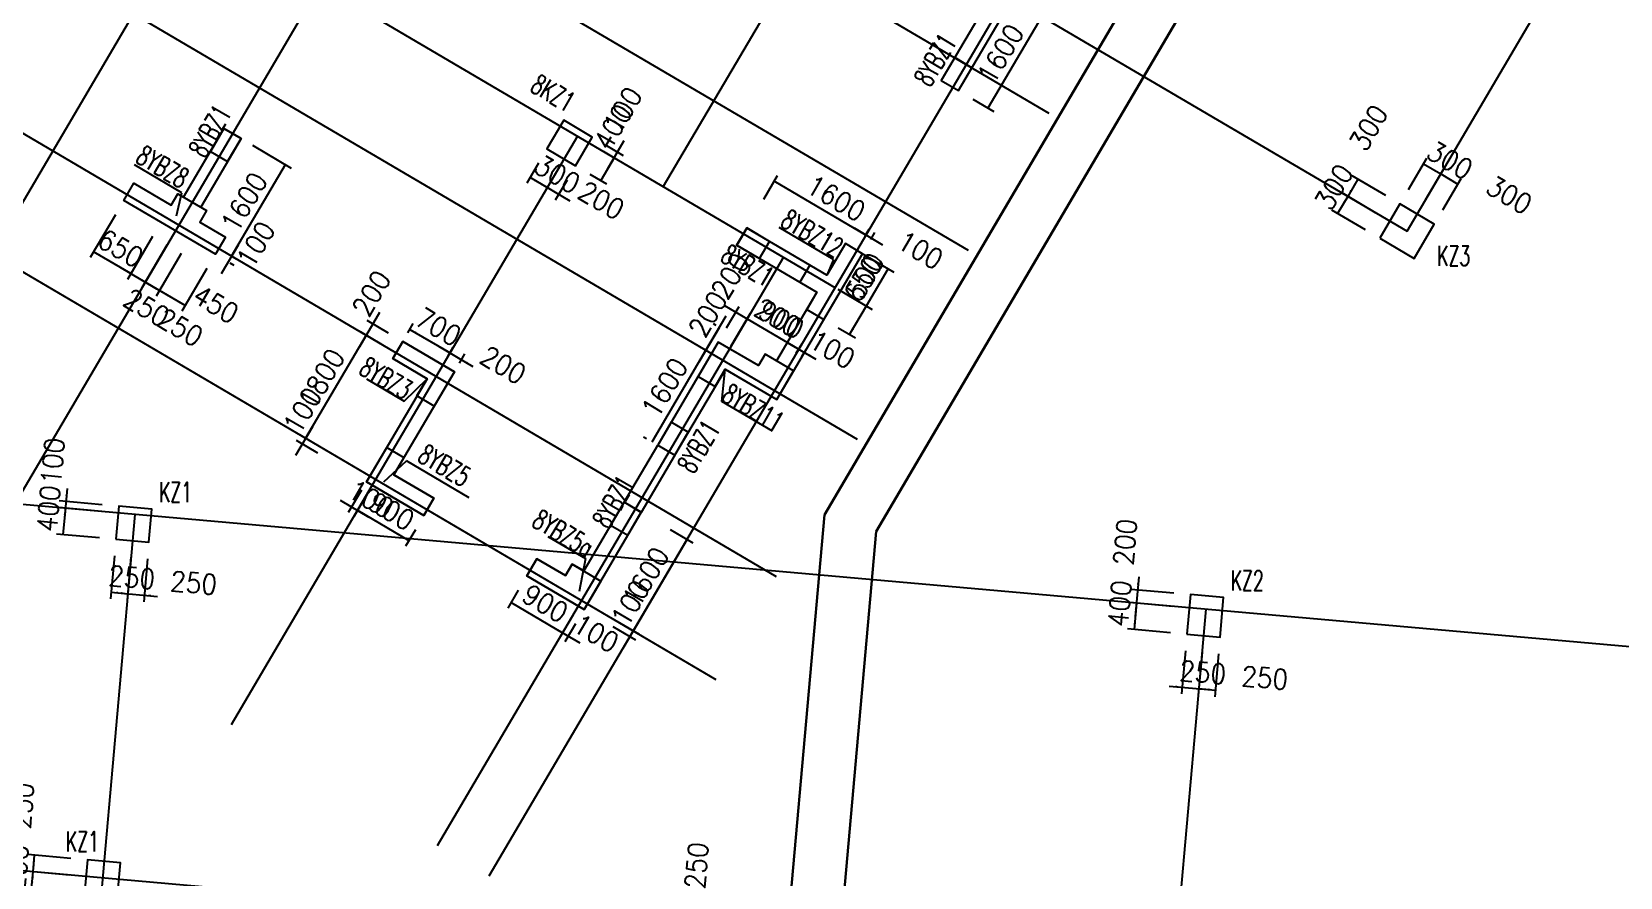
# Model space of a CAD drawing. Extents: x 387171 to 699106, y 11966 to 245688.
# Drawn here: x 619086 to 643018, y 98863 to 111603 of the extents above; entities that cross this region are included whole.
import ezdxf

# ---------------------------------------------------------------- set-up
doc = ezdxf.new("R2010")
doc.units = 0
doc.header["$LTSCALE"] = 100
doc.header["$MEASUREMENT"] = 0
for name, color, linetype in [('b边缘构件', 235, 'Continuous'), ('COLU', 7, 'Continuous'), ('colu-主楼', 7, 'Continuous'), ('DIM', 3, 'Continuous'), ('DOTE', 253, 'Continuous'), ('NUM', 7, 'Continuous'), ('wall-主楼', 2, 'Continuous'), ('wall-开洞', 5, 'Continuous'), ('Y阴影', 254, 'Continuous'), ('小尺寸', 4, 'Continuous'), ('边缘构件标注', 1, 'Continuous')]:
    doc.layers.add(name, color=color, linetype=linetype)
doc.styles.get("Standard").update_dxf_attribs({"font": 'standard'})
doc.dimstyles.get("Standard").update_dxf_attribs({"dimtxt": 300, "dimasz": 100, "dimexe": 100, "dimexo": 250, "dimgap": 100, "dimtad": 0, "dimtoh": 1, "dimdec": 0, "dimdsep": 46, "dimcen": 0.09, "dimclrt": 7, "dimadec": 0, "dimazin": 0, "dimtfac": 1, "dimtdec": 4, "dimtofl": 0, "dimtmove": 0, "dimatfit": 3, "dimfxl": 1, "dimtolj": 1, "dimtzin": 0, "dimarcsym": 0})

# ---------------------------------------------------------------- blocks, each defined once
blk = doc.blocks.new('*D2154')
at = {"layer": '小尺寸', "color": 0, "linetype": 'ByBlock', "lineweight": -2}
for p, q in [((621945, 107963), (622198, 108394)), ((622118, 108209), (622183, 108171)), ((622068, 108123), (622132, 108085))]:
    blk.add_line(p, q, dxfattribs=at)
for points in [[(622097, 108222), (622133, 108317), (622162, 108300)], [(622046, 108136), (622010, 108041), (621981, 108058)]]:
    blk.add_solid(points, dxfattribs=at)
at = {"layer": '小尺寸', "color": 7, "linetype": 'Continuous', "lineweight": -2, "insert": (622462, 108400), "char_height": 300, "width": 476.67, "attachment_point": 5, "rotation": 59.5454}
blk.add_mtext('100', dxfattribs=at)
blk = doc.blocks.new('*D1745')
at = {"layer": '小尺寸', "color": 0, "linetype": 'ByBlock', "lineweight": -2}
for p, q in [((622412, 109893), (622994, 109550)), ((622097, 108222), (622908, 109601)), ((622118, 108209), (622183, 108171))]:
    blk.add_line(p, q, dxfattribs=at)
for points in [[(622908, 109601), (622872, 109507), (622843, 109523)], [(622097, 108222), (622133, 108317), (622162, 108300)]]:
    blk.add_solid(points, dxfattribs=at)
at = {"layer": '小尺寸', "color": 7, "linetype": 'Continuous', "lineweight": -2, "insert": (622287, 109038), "char_height": 300, "width": 685, "attachment_point": 5, "rotation": 59.5454}
blk.add_mtext('1600', dxfattribs=at)
blk = doc.blocks.new('*D2090')
at = {"layer": '小尺寸', "color": 0, "linetype": 'ByBlock', "lineweight": -2}
for p, q in [((627746, 109889), (627997, 109741)), ((627759, 109533), (628012, 109964)), ((627695, 109802), (627946, 109655))]:
    blk.add_line(p, q, dxfattribs=at)
for points in [[(627911, 109792), (627947, 109886), (627976, 109869)], [(627860, 109705), (627824, 109611), (627795, 109628)]]:
    blk.add_solid(points, dxfattribs=at)
at = {"layer": '小尺寸', "color": 7, "linetype": 'Continuous', "lineweight": -2, "insert": (627994, 110427), "char_height": 300, "width": 476.67, "attachment_point": 5, "rotation": 59.5454}
blk.add_mtext('100', dxfattribs=at)
blk = doc.blocks.new('*D1819')
at = {"layer": '小尺寸', "color": 0, "linetype": 'ByBlock', "lineweight": -2}
for p, q in [((627860, 109705), (627657, 109361)), ((627695, 109802), (627946, 109655)), ((627492, 109458), (627744, 109310))]:
    blk.add_line(p, q, dxfattribs=at)
for points in [[(627860, 109705), (627824, 109611), (627795, 109628)], [(627657, 109361), (627694, 109455), (627722, 109438)]]:
    blk.add_solid(points, dxfattribs=at)
at = {"layer": '小尺寸', "color": 7, "linetype": 'Continuous', "lineweight": -2, "insert": (627841, 110167), "char_height": 300, "width": 576.67, "attachment_point": 5, "rotation": 59.5454}
blk.add_mtext('400', dxfattribs=at)
blk = doc.blocks.new('*D2020')
at = {"layer": '小尺寸', "color": 0, "linetype": 'ByBlock', "lineweight": -2}
for p, q in [((626978, 109470), (626800, 109168)), ((627150, 109369), (626973, 109067)), ((627196, 109052), (626679, 109356))]:
    blk.add_line(p, q, dxfattribs=at)
for points in [[(626851, 109255), (626756, 109291), (626773, 109320)], [(627024, 109153), (627118, 109117), (627101, 109088)]]:
    blk.add_solid(points, dxfattribs=at)
at = {"layer": '小尺寸', "color": 7, "linetype": 'Continuous', "lineweight": -2, "insert": (627669, 109064), "char_height": 300, "width": 566.67, "attachment_point": 5, "rotation": 329.5454}
blk.add_mtext('200', dxfattribs=at)
blk = doc.blocks.new('*D2935')
at = {"layer": '小尺寸', "color": 0, "linetype": 'ByBlock', "lineweight": -2}
for p, q in [((626719, 109622), (626542, 109321)), ((626851, 109255), (626593, 109407)), ((626978, 109470), (626800, 109168))]:
    blk.add_line(p, q, dxfattribs=at)
for points in [[(626593, 109407), (626687, 109370), (626670, 109342)], [(626851, 109255), (626756, 109291), (626773, 109320)]]:
    blk.add_solid(points, dxfattribs=at)
at = {"layer": '小尺寸', "color": 7, "linetype": 'Continuous', "lineweight": -2, "insert": (627005, 109454), "char_height": 300, "width": 566.67, "attachment_point": 5, "rotation": 329.5454}
blk.add_mtext('300', dxfattribs=at)
blk = doc.blocks.new('*D2329')
at = {"layer": '小尺寸', "color": 0, "linetype": 'ByBlock', "lineweight": -2}
for p, q in [((633987, 112019), (634389, 111783)), ((634303, 111834), (633492, 110454)), ((633262, 110589), (633578, 110404))]:
    blk.add_line(p, q, dxfattribs=at)
for points in [[(634303, 111834), (634266, 111739), (634237, 111756)], [(633492, 110454), (633528, 110549), (633557, 110532)]]:
    blk.add_solid(points, dxfattribs=at)
at = {"layer": '小尺寸', "color": 7, "linetype": 'Continuous', "lineweight": -2, "insert": (633682, 111271), "char_height": 300, "width": 685, "attachment_point": 5, "rotation": 59.5454}
blk.add_mtext('1600', dxfattribs=at)
blk = doc.blocks.new('*D1929')
at = {"layer": '小尺寸', "color": 0, "linetype": 'ByBlock', "lineweight": -2}
for p, q in [((626416, 103188), (626256, 102916)), ((626307, 103002), (627083, 102546)), ((627243, 102818), (627032, 102460))]:
    blk.add_line(p, q, dxfattribs=at)
for points in [[(626307, 103002), (626402, 102966), (626385, 102937)], [(627083, 102546), (626988, 102582), (627005, 102611)]]:
    blk.add_solid(points, dxfattribs=at)
at = {"layer": '小尺寸', "color": 7, "linetype": 'Continuous', "lineweight": -2, "insert": (626822, 102990), "char_height": 300, "width": 556.67, "attachment_point": 5, "rotation": 329.5454}
blk.add_mtext('900', dxfattribs=at)
blk = doc.blocks.new('*D2861')
at = {"layer": '小尺寸', "color": 0, "linetype": 'ByBlock', "lineweight": -2}
for p, q in [((627243, 102818), (627032, 102460)), ((627278, 102681), (627118, 102409)), ((626910, 102647), (627341, 102394))]:
    blk.add_line(p, q, dxfattribs=at)
for points in [[(627083, 102546), (626988, 102582), (627005, 102611)], [(627169, 102495), (627264, 102459), (627247, 102430)]]:
    blk.add_solid(points, dxfattribs=at)
at = {"layer": '小尺寸', "color": 7, "linetype": 'Continuous', "lineweight": -2, "insert": (627587, 102539), "char_height": 300, "width": 476.67, "attachment_point": 5, "rotation": 329.5454}
blk.add_mtext('100', dxfattribs=at)
blk = doc.blocks.new('*D2455')
at = {"layer": '小尺寸', "color": 0, "linetype": 'ByBlock', "lineweight": -2}
for p, q in [((627806, 102777), (628235, 102525)), ((627997, 102317), (628250, 102748)), ((627842, 102640), (628184, 102439))]:
    blk.add_line(p, q, dxfattribs=at)
for points in [[(628149, 102575), (628185, 102670), (628214, 102653)], [(628098, 102489), (628062, 102395), (628033, 102411)]]:
    blk.add_solid(points, dxfattribs=at)
at = {"layer": '小尺寸', "color": 7, "linetype": 'Continuous', "lineweight": -2, "insert": (628105, 102994), "char_height": 300, "width": 476.67, "attachment_point": 5, "rotation": 59.5454}
blk.add_mtext('100', dxfattribs=at)
blk = doc.blocks.new('*D3366')
at = {"layer": '小尺寸', "color": 0, "linetype": 'ByBlock', "lineweight": -2}
for p, q in [((628703, 104105), (629046, 103904)), ((628149, 102575), (628960, 103955)), ((627806, 102777), (628235, 102525))]:
    blk.add_line(p, q, dxfattribs=at)
for points in [[(628960, 103955), (628923, 103860), (628895, 103877)], [(628149, 102575), (628185, 102670), (628214, 102653)]]:
    blk.add_solid(points, dxfattribs=at)
at = {"layer": '小尺寸', "color": 7, "linetype": 'Continuous', "lineweight": -2, "insert": (628339, 103392), "char_height": 300, "width": 685, "attachment_point": 5, "rotation": 59.5454}
blk.add_mtext('1600', dxfattribs=at)
blk = doc.blocks.new('*D2968')
at = {"layer": '小尺寸', "color": 0, "linetype": 'ByBlock', "lineweight": -2}
for p, q in [((628432, 105425), (629243, 106804)), ((629112, 106881), (629156, 106855)), ((628301, 105502), (628345, 105476))]:
    blk.add_line(p, q, dxfattribs=at)
for points in [[(629243, 106804), (629206, 106710), (629178, 106727)], [(628432, 105425), (628468, 105520), (628497, 105503)]]:
    blk.add_solid(points, dxfattribs=at)
at = {"layer": '小尺寸', "color": 7, "linetype": 'Continuous', "lineweight": -2, "insert": (628622, 106242), "char_height": 300, "width": 685, "attachment_point": 5, "rotation": 59.5454}
blk.add_mtext('1600', dxfattribs=at)
blk = doc.blocks.new('*D3877')
at = {"layer": '小尺寸', "color": 0, "linetype": 'ByBlock', "lineweight": -2}
for p, q in [((629141, 106632), (629445, 107149)), ((629213, 107054), (629258, 107028)), ((629112, 106881), (629156, 106855))]:
    blk.add_line(p, q, dxfattribs=at)
for points in [[(629344, 106977), (629380, 107072), (629409, 107055)], [(629243, 106804), (629206, 106710), (629178, 106727)]]:
    blk.add_solid(points, dxfattribs=at)
at = {"layer": '小尺寸', "color": 7, "linetype": 'Continuous', "lineweight": -2, "insert": (629272, 107348), "char_height": 300, "width": 566.67, "attachment_point": 5, "rotation": 59.5454}
blk.add_mtext('200', dxfattribs=at)
blk = doc.blocks.new('*D4068')
at = {"layer": '小尺寸', "color": 0, "linetype": 'ByBlock', "lineweight": -2}
for p, q in [((629243, 106804), (629547, 107322)), ((629213, 107054), (629258, 107028)), ((629399, 107176), (629359, 107200))]:
    blk.add_line(p, q, dxfattribs=at)
for points in [[(629445, 107149), (629482, 107244), (629510, 107227)], [(629344, 106977), (629308, 106882), (629279, 106899)]]:
    blk.add_solid(points, dxfattribs=at)
at = {"layer": '小尺寸', "color": 7, "linetype": 'Continuous', "lineweight": -2, "insert": (629611, 107924), "char_height": 300, "width": 566.67, "attachment_point": 5, "rotation": 59.5454}
blk.add_mtext('200', dxfattribs=at)
blk = doc.blocks.new('*D3790')
at = {"layer": '小尺寸', "color": 0, "linetype": 'ByBlock', "lineweight": -2}
for p, q in [((629520, 107480), (630037, 107176)), ((629554, 107143), (629743, 107465)), ((629625, 106870), (629916, 107364))]:
    blk.add_line(p, q, dxfattribs=at)
for points in [[(629692, 107379), (629598, 107415), (629615, 107444)], [(629865, 107278), (629960, 107241), (629943, 107213)]]:
    blk.add_solid(points, dxfattribs=at)
at = {"layer": '小尺寸', "color": 7, "linetype": 'Continuous', "lineweight": -2, "insert": (630322, 107299), "char_height": 300, "width": 566.67, "attachment_point": 5, "rotation": 329.5454}
blk.add_mtext('200', dxfattribs=at)
blk = doc.blocks.new('*D4540')
at = {"layer": '小尺寸', "color": 0, "linetype": 'ByBlock', "lineweight": -2}
for p, q in [((629625, 106870), (629916, 107364)), ((629865, 107278), (630641, 106822)), ((630604, 106758), (630691, 106908))]:
    blk.add_line(p, q, dxfattribs=at)
for points in [[(629865, 107278), (629960, 107241), (629943, 107213)], [(630641, 106822), (630546, 106858), (630563, 106887)]]:
    blk.add_solid(points, dxfattribs=at)
at = {"layer": '小尺寸', "color": 7, "linetype": 'Continuous', "lineweight": -2, "insert": (630380, 107265), "char_height": 300, "width": 556.67, "attachment_point": 5, "rotation": 329.5454}
blk.add_mtext('900', dxfattribs=at)
blk = doc.blocks.new('*D4289')
at = {"layer": '小尺寸', "color": 0, "linetype": 'ByBlock', "lineweight": -2}
for p, q in [((630468, 106923), (630899, 106669)), ((630604, 106758), (630691, 106908)), ((630690, 106708), (630778, 106857))]:
    blk.add_line(p, q, dxfattribs=at)
for points in [[(630641, 106822), (630546, 106858), (630563, 106887)], [(630727, 106771), (630822, 106735), (630805, 106706)]]:
    blk.add_solid(points, dxfattribs=at)
at = {"layer": '小尺寸', "color": 7, "linetype": 'Continuous', "lineweight": -2, "insert": (631145, 106815), "char_height": 300, "width": 476.67, "attachment_point": 5, "rotation": 329.5454}
blk.add_mtext('100', dxfattribs=at)
blk = doc.blocks.new('*D422')
at = {"layer": '小尺寸', "color": 0, "linetype": 'ByBlock', "lineweight": -2}
for p, q in [((631402, 107623), (631747, 107420)), ((631407, 107040), (631661, 107471)), ((631235, 107141), (631494, 106989))]:
    blk.add_line(p, q, dxfattribs=at)
for points in [[(631661, 107471), (631624, 107376), (631596, 107393)], [(631407, 107040), (631444, 107134), (631472, 107118)]]:
    blk.add_solid(points, dxfattribs=at)
at = {"layer": '小尺寸', "color": 7, "linetype": 'Continuous', "lineweight": -2, "insert": (631640, 107928), "char_height": 300, "width": 566.67, "attachment_point": 5, "rotation": 59.5454}
blk.add_mtext('500', dxfattribs=at)
blk = doc.blocks.new('*D173')
at = {"layer": '小尺寸', "color": 0, "linetype": 'ByBlock', "lineweight": -2}
for p, q in [((631561, 108284), (632076, 107980)), ((631661, 107471), (631990, 108031)), ((631231, 107723), (631747, 107420))]:
    blk.add_line(p, q, dxfattribs=at)
for points in [[(631990, 108031), (631954, 107936), (631925, 107953)], [(631661, 107471), (631697, 107565), (631726, 107549)]]:
    blk.add_solid(points, dxfattribs=at)
at = {"layer": '小尺寸', "color": 7, "linetype": 'Continuous', "lineweight": -2, "insert": (631610, 107878), "char_height": 300, "width": 556.67, "attachment_point": 5, "rotation": 59.5454}
blk.add_mtext('650', dxfattribs=at)
blk = doc.blocks.new('*D925')
at = {"layer": '小尺寸', "color": 0, "linetype": 'ByBlock', "lineweight": -2}
for p, q in [((631910, 108388), (631479, 108642)), ((631643, 108526), (631702, 108627)), ((631729, 108475), (631788, 108576))]:
    blk.add_line(p, q, dxfattribs=at)
for points in [[(631651, 108540), (631557, 108577), (631574, 108606)], [(631738, 108490), (631832, 108453), (631815, 108425)]]:
    blk.add_solid(points, dxfattribs=at)
at = {"layer": '小尺寸', "color": 7, "linetype": 'Continuous', "lineweight": -2, "insert": (632472, 108313), "char_height": 300, "width": 476.67, "attachment_point": 5, "rotation": 329.5454}
blk.add_mtext('100', dxfattribs=at)
blk = doc.blocks.new('*D684')
at = {"layer": '小尺寸', "color": 0, "linetype": 'ByBlock', "lineweight": -2}
for p, q in [((630113, 109080), (630323, 109438)), ((631651, 108540), (630272, 109351)), ((631664, 108562), (631702, 108627))]:
    blk.add_line(p, q, dxfattribs=at)
for points in [[(630272, 109351), (630367, 109315), (630350, 109286)], [(631651, 108540), (631557, 108577), (631574, 108606)]]:
    blk.add_solid(points, dxfattribs=at)
at = {"layer": '小尺寸', "color": 7, "linetype": 'Continuous', "lineweight": -2, "insert": (631202, 109095), "char_height": 300, "width": 685, "attachment_point": 5, "rotation": 329.5454}
blk.add_mtext('1600', dxfattribs=at)
blk = doc.blocks.new('*D3009')
at = {"layer": '小尺寸', "color": 0, "linetype": 'ByBlock', "lineweight": -2}
for p, q in [((621337, 108262), (620959, 107619)), ((621725, 108034), (621347, 107391)), ((621398, 107477), (621010, 107705))]:
    blk.add_line(p, q, dxfattribs=at)
for points in [[(621010, 107705), (621104, 107669), (621088, 107640)], [(621398, 107477), (621303, 107513), (621320, 107542)]]:
    blk.add_solid(points, dxfattribs=at)
at = {"layer": '小尺寸', "color": 7, "linetype": 'Continuous', "lineweight": -2, "insert": (621859, 107496), "char_height": 300, "width": 576.67, "attachment_point": 5, "rotation": 329.5454}
blk.add_mtext('450', dxfattribs=at)
blk = doc.blocks.new('*D2749')
at = {"layer": '小尺寸', "color": 0, "linetype": 'ByBlock', "lineweight": -2}
for p, q in [((621122, 108389), (620744, 107746)), ((621337, 108262), (620959, 107619)), ((621182, 107604), (620622, 107933))]:
    blk.add_line(p, q, dxfattribs=at)
for points in [[(620794, 107832), (620700, 107868), (620717, 107897)], [(621010, 107705), (621104, 107669), (621088, 107640)]]:
    blk.add_solid(points, dxfattribs=at)
at = {"layer": '小尺寸', "color": 7, "linetype": 'Continuous', "lineweight": -2, "insert": (621322, 107149), "char_height": 300, "width": 566.67, "attachment_point": 5, "rotation": 329.5454}
blk.add_mtext('250', dxfattribs=at)
blk = doc.blocks.new('*D2933')
at = {"layer": '小尺寸', "color": 0, "linetype": 'ByBlock', "lineweight": -2}
for p, q in [((620346, 108845), (619968, 108202)), ((620906, 108516), (620528, 107872)), ((620579, 107959), (620018, 108288))]:
    blk.add_line(p, q, dxfattribs=at)
for points in [[(620018, 108288), (620113, 108252), (620096, 108223)], [(620579, 107959), (620484, 107995), (620501, 108024)]]:
    blk.add_solid(points, dxfattribs=at)
at = {"layer": '小尺寸', "color": 7, "linetype": 'Continuous', "lineweight": -2, "insert": (620425, 108339), "char_height": 300, "width": 556.67, "attachment_point": 5, "rotation": 329.5454}
blk.add_mtext('650', dxfattribs=at)
blk = doc.blocks.new('*D3848')
at = {"layer": '小尺寸', "color": 0, "linetype": 'ByBlock', "lineweight": -2}
for p, q in [((620906, 108516), (620528, 107872)), ((621122, 108389), (620744, 107746)), ((620406, 108060), (620967, 107730))]:
    blk.add_line(p, q, dxfattribs=at)
for points in [[(620579, 107959), (620484, 107995), (620501, 108024)], [(620794, 107832), (620889, 107796), (620872, 107767)]]:
    blk.add_solid(points, dxfattribs=at)
at = {"layer": '小尺寸', "color": 7, "linetype": 'Continuous', "lineweight": -2, "insert": (620817, 107446), "char_height": 300, "width": 566.67, "attachment_point": 5, "rotation": 329.5454}
blk.add_mtext('250', dxfattribs=at)
blk = doc.blocks.new('*D3957')
at = {"layer": '小尺寸', "color": 0, "linetype": 'ByBlock', "lineweight": -2}
for p, q in [((624053, 104694), (623855, 104357)), ((624139, 104643), (623942, 104306)), ((623734, 104545), (624165, 104291))]:
    blk.add_line(p, q, dxfattribs=at)
for points in [[(623906, 104443), (623812, 104480), (623828, 104508)], [(623992, 104393), (624087, 104356), (624070, 104328)]]:
    blk.add_solid(points, dxfattribs=at)
at = {"layer": '小尺寸', "color": 7, "linetype": 'Continuous', "lineweight": -2, "insert": (624194, 104564), "char_height": 300, "width": 476.67, "attachment_point": 5, "rotation": 329.5454}
blk.add_mtext('100', dxfattribs=at)
blk = doc.blocks.new('*D201')
at = {"layer": '小尺寸', "color": 0, "linetype": 'ByBlock', "lineweight": -2}
for p, q in [((624139, 104643), (623942, 104306)), ((623992, 104393), (624768, 103937)), ((624865, 104100), (624718, 103850))]:
    blk.add_line(p, q, dxfattribs=at)
for points in [[(623992, 104393), (624087, 104356), (624070, 104328)], [(624768, 103937), (624674, 103973), (624690, 104002)]]:
    blk.add_solid(points, dxfattribs=at)
at = {"layer": '小尺寸', "color": 7, "linetype": 'Continuous', "lineweight": -2, "insert": (624507, 104380), "char_height": 300, "width": 556.67, "attachment_point": 5, "rotation": 329.5454}
blk.add_mtext('900', dxfattribs=at)
blk = doc.blocks.new('*D4451')
at = {"layer": '小尺寸', "color": 0, "linetype": 'ByBlock', "lineweight": -2}
for p, q in [((624327, 107375), (624023, 106858)), ((624461, 107064), (624139, 107253)), ((624360, 106892), (624038, 107081))]:
    blk.add_line(p, q, dxfattribs=at)
for points in [[(624225, 107202), (624262, 107297), (624290, 107280)], [(624124, 107030), (624088, 106935), (624059, 106952)]]:
    blk.add_solid(points, dxfattribs=at)
at = {"layer": '小尺寸', "color": 7, "linetype": 'Continuous', "lineweight": -2, "insert": (624204, 107660), "char_height": 300, "width": 566.67, "attachment_point": 5, "rotation": 59.5454}
blk.add_mtext('200', dxfattribs=at)
blk = doc.blocks.new('*D704')
at = {"layer": '小尺寸', "color": 0, "linetype": 'ByBlock', "lineweight": -2}
for p, q in [((624124, 107030), (623212, 105478)), ((624360, 106892), (624038, 107081)), ((623447, 105340), (623125, 105529))]:
    blk.add_line(p, q, dxfattribs=at)
for points in [[(624124, 107030), (624088, 106935), (624059, 106952)], [(623212, 105478), (623248, 105573), (623277, 105556)]]:
    blk.add_solid(points, dxfattribs=at)
at = {"layer": '小尺寸', "color": 7, "linetype": 'Continuous', "lineweight": -2, "insert": (623452, 106381), "char_height": 300, "width": 690, "attachment_point": 5, "rotation": 59.5454}
blk.add_mtext('1800', dxfattribs=at)
blk = doc.blocks.new('*D877')
at = {"layer": '小尺寸', "color": 0, "linetype": 'ByBlock', "lineweight": -2}
for p, q in [((623313, 105651), (623060, 105220)), ((623397, 105254), (623075, 105443)), ((623447, 105340), (623125, 105529))]:
    blk.add_line(p, q, dxfattribs=at)
for points in [[(623212, 105478), (623248, 105573), (623277, 105556)], [(623161, 105392), (623125, 105298), (623096, 105314)]]:
    blk.add_solid(points, dxfattribs=at)
at = {"layer": '小尺寸', "color": 7, "linetype": 'Continuous', "lineweight": -2, "insert": (623168, 105897), "char_height": 300, "width": 476.67, "attachment_point": 5, "rotation": 59.5454}
blk.add_mtext('100', dxfattribs=at)
blk = doc.blocks.new('*D645')
at = {"layer": '小尺寸', "color": 0, "linetype": 'ByBlock', "lineweight": -2}
for p, q in [((624752, 107067), (624834, 107205)), ((624783, 107119), (625387, 106764)), ((625356, 106712), (625437, 106850))]:
    blk.add_line(p, q, dxfattribs=at)
for points in [[(624783, 107119), (624878, 107083), (624861, 107054)], [(625387, 106764), (625292, 106801), (625309, 106829)]]:
    blk.add_solid(points, dxfattribs=at)
at = {"layer": '小尺寸', "color": 7, "linetype": 'Continuous', "lineweight": -2, "insert": (625212, 107157), "char_height": 300, "width": 566.67, "attachment_point": 5, "rotation": 329.5454}
blk.add_mtext('700', dxfattribs=at)
blk = doc.blocks.new('*D1428')
at = {"layer": '小尺寸', "color": 0, "linetype": 'ByBlock', "lineweight": -2}
for p, q in [((625214, 106866), (625732, 106561)), ((625356, 106712), (625437, 106850)), ((625528, 106610), (625610, 106749))]:
    blk.add_line(p, q, dxfattribs=at)
for points in [[(625387, 106764), (625292, 106801), (625309, 106829)], [(625559, 106663), (625654, 106627), (625637, 106598)]]:
    blk.add_solid(points, dxfattribs=at)
at = {"layer": '小尺寸', "color": 7, "linetype": 'Continuous', "lineweight": -2, "insert": (626190, 106582), "char_height": 300, "width": 566.67, "attachment_point": 5, "rotation": 329.5454}
blk.add_mtext('200', dxfattribs=at)
blk = doc.blocks.new('*D1450')
at = {"layer": 'DIM', "color": 0, "linetype": 'ByBlock', "lineweight": -2}
for p, q in [((619618, 104723), (619574, 104225)), ((620140, 104376), (619492, 104433)), ((620148, 104475), (619501, 104533))]:
    blk.add_line(p, q, dxfattribs=at)
for points in [[(619601, 104524), (619593, 104625), (619626, 104622)], [(619592, 104424), (619599, 104323), (619566, 104326)]]:
    blk.add_solid(points, dxfattribs=at)
at = {"layer": 'DIM', "color": 7, "linetype": 'Continuous', "lineweight": -2, "insert": (619404, 105134), "char_height": 300, "width": 476.67, "attachment_point": 5, "rotation": 84.9316}
blk.add_mtext('100', dxfattribs=at)
blk = doc.blocks.new('*D1638')
at = {"layer": 'DIM', "color": 0, "linetype": 'ByBlock', "lineweight": -2}
for p, q in [((620140, 104376), (619492, 104433)), ((619592, 104424), (619556, 104026)), ((620104, 103977), (619457, 104035))]:
    blk.add_line(p, q, dxfattribs=at)
for points in [[(619592, 104424), (619599, 104323), (619566, 104326)], [(619556, 104026), (619549, 104127), (619582, 104124)]]:
    blk.add_solid(points, dxfattribs=at)
at = {"layer": 'DIM', "color": 7, "linetype": 'Continuous', "lineweight": -2, "insert": (619340, 104417), "char_height": 300, "width": 576.67, "attachment_point": 5, "rotation": 84.9316}
blk.add_mtext('400', dxfattribs=at)
blk = doc.blocks.new('*D2426')
at = {"layer": 'DIM', "color": 0, "linetype": 'ByBlock', "lineweight": -2}
for p, q in [((620331, 103706), (620274, 103059)), ((620580, 103684), (620523, 103037)), ((620283, 103158), (620532, 103136))]:
    blk.add_line(p, q, dxfattribs=at)
for points in [[(620283, 103158), (620384, 103166), (620381, 103133)], [(620532, 103136), (620431, 103128), (620433, 103162)]]:
    blk.add_solid(points, dxfattribs=at)
at = {"layer": 'DIM', "color": 7, "linetype": 'Continuous', "lineweight": -2, "insert": (620594, 103382), "char_height": 300, "width": 566.67, "attachment_point": 5, "rotation": 354.9316}
blk.add_mtext('250', dxfattribs=at)
blk = doc.blocks.new('*D2164')
at = {"layer": 'DIM', "color": 0, "linetype": 'ByBlock', "lineweight": -2}
for p, q in [((620580, 103684), (620523, 103037)), ((620829, 103662), (620772, 103015)), ((620332, 103154), (620980, 103096))]:
    blk.add_line(p, q, dxfattribs=at)
for points in [[(620532, 103136), (620431, 103128), (620433, 103162)], [(620781, 103114), (620882, 103122), (620879, 103089)]]:
    blk.add_solid(points, dxfattribs=at)
at = {"layer": 'DIM', "color": 7, "linetype": 'Continuous', "lineweight": -2, "insert": (621526, 103299), "char_height": 300, "width": 566.67, "attachment_point": 5, "rotation": 354.9316}
blk.add_mtext('250', dxfattribs=at)
blk = doc.blocks.new('*D1478')
at = {"layer": 'DIM', "color": 0, "linetype": 'ByBlock', "lineweight": -2}
for p, q in [((628740, 98342), (629388, 98285)), ((629266, 98045), (629288, 98294)), ((628718, 98093), (629366, 98036))]:
    blk.add_line(p, q, dxfattribs=at)
for points in [[(629266, 98045), (629258, 98146), (629291, 98143)], [(629288, 98294), (629296, 98193), (629263, 98196)]]:
    blk.add_solid(points, dxfattribs=at)
at = {"layer": 'DIM', "color": 7, "linetype": 'Continuous', "lineweight": -2, "insert": (629103, 99039), "char_height": 300, "width": 566.67, "attachment_point": 5, "rotation": 84.9316}
blk.add_mtext('250', dxfattribs=at)
blk = doc.blocks.new('*D1655')
at = {"layer": 'DIM', "color": 0, "linetype": 'ByBlock', "lineweight": -2}
for p, q in [((635764, 103392), (635711, 102794)), ((636294, 103144), (635646, 103201)), ((636276, 102945), (635629, 103002))]:
    blk.add_line(p, q, dxfattribs=at)
for points in [[(635746, 103192), (635738, 103293), (635771, 103290)], [(635728, 102993), (635736, 102892), (635703, 102895)]]:
    blk.add_solid(points, dxfattribs=at)
at = {"layer": 'DIM', "color": 7, "linetype": 'Continuous', "lineweight": -2, "insert": (635559, 103913), "char_height": 300, "width": 566.67, "attachment_point": 5, "rotation": 84.9316}
blk.add_mtext('200', dxfattribs=at)
blk = doc.blocks.new('*D2573')
at = {"layer": 'DIM', "color": 0, "linetype": 'ByBlock', "lineweight": -2}
for p, q in [((636276, 102945), (635629, 103002)), ((635728, 102993), (635693, 102595)), ((636241, 102546), (635593, 102604))]:
    blk.add_line(p, q, dxfattribs=at)
for points in [[(635728, 102993), (635736, 102892), (635703, 102895)], [(635693, 102595), (635685, 102696), (635718, 102693)]]:
    blk.add_solid(points, dxfattribs=at)
at = {"layer": 'DIM', "color": 7, "linetype": 'Continuous', "lineweight": -2, "insert": (635477, 102986), "char_height": 300, "width": 576.67, "attachment_point": 5, "rotation": 84.9316}
blk.add_mtext('400', dxfattribs=at)
blk = doc.blocks.new('*D2186')
at = {"layer": 'DIM', "color": 0, "linetype": 'ByBlock', "lineweight": -2}
for p, q in [((636468, 102275), (636410, 101628)), ((636717, 102253), (636659, 101605)), ((636220, 101745), (636867, 101687))]:
    blk.add_line(p, q, dxfattribs=at)
for points in [[(636419, 101727), (636318, 101719), (636321, 101753)], [(636668, 101705), (636769, 101713), (636766, 101680)]]:
    blk.add_solid(points, dxfattribs=at)
at = {"layer": 'DIM', "color": 7, "linetype": 'Continuous', "lineweight": -2, "insert": (636730, 101951), "char_height": 300, "width": 566.67, "attachment_point": 5, "rotation": 354.9316}
blk.add_mtext('250', dxfattribs=at)
blk = doc.blocks.new('*D3089')
at = {"layer": 'DIM', "color": 0, "linetype": 'ByBlock', "lineweight": -2}
for p, q in [((636717, 102253), (636659, 101605)), ((636966, 102231), (636908, 101583)), ((636668, 101705), (636917, 101683))]:
    blk.add_line(p, q, dxfattribs=at)
for points in [[(636668, 101705), (636769, 101713), (636766, 101680)], [(636917, 101683), (636816, 101675), (636819, 101708)]]:
    blk.add_solid(points, dxfattribs=at)
at = {"layer": 'DIM', "color": 7, "linetype": 'Continuous', "lineweight": -2, "insert": (637663, 101868), "char_height": 300, "width": 566.67, "attachment_point": 5, "rotation": 354.9316}
blk.add_mtext('250', dxfattribs=at)
blk = doc.blocks.new('*D2268')
at = {"layer": 'DIM', "color": 0, "linetype": 'ByBlock', "lineweight": -2}
for p, q in [((619654, 98897), (619006, 98955)), ((619084, 98697), (619106, 98946)), ((619632, 98648), (618984, 98706))]:
    blk.add_line(p, q, dxfattribs=at)
for points in [[(619106, 98946), (619114, 98845), (619080, 98848)], [(619084, 98697), (619076, 98798), (619109, 98795)]]:
    blk.add_solid(points, dxfattribs=at)
at = {"layer": 'DIM', "color": 7, "linetype": 'Continuous', "lineweight": -2, "insert": (618860, 99008), "char_height": 300, "width": 566.67, "attachment_point": 5, "rotation": 84.9316}
blk.add_mtext('250', dxfattribs=at)
blk = doc.blocks.new('*D2457')
at = {"layer": 'DIM', "color": 0, "linetype": 'ByBlock', "lineweight": -2}
for p, q in [((619676, 99146), (619028, 99204)), ((619106, 98946), (619128, 99195)), ((619654, 98897), (619006, 98955))]:
    blk.add_line(p, q, dxfattribs=at)
for points in [[(619128, 99195), (619136, 99094), (619103, 99097)], [(619106, 98946), (619098, 99047), (619131, 99044)]]:
    blk.add_solid(points, dxfattribs=at)
at = {"layer": 'DIM', "color": 7, "linetype": 'Continuous', "lineweight": -2, "insert": (618943, 99940), "char_height": 300, "width": 566.67, "attachment_point": 5, "rotation": 84.9316}
blk.add_mtext('250', dxfattribs=at)
blk = doc.blocks.new('*D556')
at = {"layer": 'DIM', "color": 0, "linetype": 'ByBlock', "lineweight": -2}
for p, q in [((639064, 109382), (638912, 109123)), ((639484, 109135), (638978, 109433)), ((639332, 108877), (638826, 109174))]:
    blk.add_line(p, q, dxfattribs=at)
for points in [[(639064, 109382), (639028, 109287), (638999, 109304)], [(638912, 109123), (638948, 109218), (638977, 109201)]]:
    blk.add_solid(points, dxfattribs=at)
at = {"layer": 'DIM', "color": 7, "linetype": 'Continuous', "lineweight": -2, "insert": (639229, 110156), "char_height": 300, "width": 566.67, "attachment_point": 5, "rotation": 59.5454}
blk.add_mtext('300', dxfattribs=at)
blk = doc.blocks.new('*D1291')
at = {"layer": 'DIM', "color": 0, "linetype": 'ByBlock', "lineweight": -2}
for p, q in [((639332, 108877), (638826, 109174)), ((639179, 108618), (638674, 108916)), ((638912, 109123), (638760, 108865))]:
    blk.add_line(p, q, dxfattribs=at)
for points in [[(638760, 108865), (638796, 108959), (638825, 108943)], [(638912, 109123), (638876, 109029), (638847, 109046)]]:
    blk.add_solid(points, dxfattribs=at)
at = {"layer": 'DIM', "color": 7, "linetype": 'Continuous', "lineweight": -2, "insert": (638704, 109263), "char_height": 300, "width": 566.67, "attachment_point": 5, "rotation": 59.5454}
blk.add_mtext('300', dxfattribs=at)
blk = doc.blocks.new('*D1495')
at = {"layer": 'DIM', "color": 0, "linetype": 'ByBlock', "lineweight": -2}
for p, q in [((639826, 109224), (640105, 109698)), ((640054, 109612), (640313, 109460)), ((640084, 109072), (640363, 109546))]:
    blk.add_line(p, q, dxfattribs=at)
for points in [[(640054, 109612), (640149, 109576), (640132, 109547)], [(640313, 109460), (640218, 109497), (640235, 109525)]]:
    blk.add_solid(points, dxfattribs=at)
at = {"layer": 'DIM', "color": 7, "linetype": 'Continuous', "lineweight": -2, "insert": (640452, 109668), "char_height": 300, "width": 566.67, "attachment_point": 5, "rotation": 329.5454}
blk.add_mtext('300', dxfattribs=at)
blk = doc.blocks.new('*D2085')
at = {"layer": 'DIM', "color": 0, "linetype": 'ByBlock', "lineweight": -2}
for p, q in [((640084, 109072), (640363, 109546)), ((640313, 109460), (640571, 109308)), ((640343, 108920), (640622, 109394))]:
    blk.add_line(p, q, dxfattribs=at)
for points in [[(640313, 109460), (640407, 109424), (640390, 109395)], [(640571, 109308), (640477, 109344), (640493, 109373)]]:
    blk.add_solid(points, dxfattribs=at)
at = {"layer": 'DIM', "color": 7, "linetype": 'Continuous', "lineweight": -2, "insert": (641346, 109143), "char_height": 300, "width": 566.67, "attachment_point": 5, "rotation": 329.5454}
blk.add_mtext('300', dxfattribs=at)
blk = doc.blocks.new('后浇带现场')
at = {"color": 6, "lineweight": 30}
for points in [[(821257, 720830), (821257, 688843), (805860, 662656), (825600, 651049), (814026, 631365), (812236, 611185), (845904, 608199)], [(822057, 720830), (822057, 688625), (806955, 662940), (826695, 651333), (814807, 631115), (813104, 611911), (845975, 608996)]]:
    blk.add_lwpolyline(points, dxfattribs=at)

msp = doc.modelspace()

# ---------------------------------------------------------------- hatches: boundary and pattern name
at = {"layer": 'Y阴影'}
h = msp.add_hatch(dxfattribs=at)
h.set_pattern_fill('ANSI31', color=256, scale=25, angle=-30.45463, style=0)
h.set_pattern_definition([])
h.paths.add_polyline_path([(632990.8, 111213), (632788, 110868.2), (633046.6, 110716.1), (633249.4, 111060.9)], flags=0)
h = msp.add_hatch(dxfattribs=at)
h.set_pattern_fill('ANSI31', color=256, scale=25, angle=-30.45463, style=0)
h.set_pattern_definition([])
h.paths.add_polyline_path([(621981, 110146.1), (621778.3, 109801.3), (622036.9, 109649.3), (622239.6, 109994.1)], flags=0)
h = msp.add_hatch(dxfattribs=at)
h.set_pattern_fill('ANSI31', color=256, scale=25, angle=-30.45463, style=0)
h.set_pattern_definition([])
h.paths.add_polyline_path([(622004.2, 108508.4), (621852.1, 108249.8), (620472.9, 109060.8), (620624.9, 109319.4), (621185.2, 108990), (621286.6, 109162.4), (621717.6, 108908.9), (621616.2, 108736.5)], flags=0)
h = msp.add_hatch(dxfattribs=at)
h.set_pattern_fill('ANSI31', color=256, scale=25, angle=-30.45463, style=0)
h.set_pattern_definition([])
h.paths.add_polyline_path([(629857.9, 108646.8), (629705.8, 108388.2), (630050.6, 108185.5), (630202.7, 108444.1)], flags=0)
h = msp.add_hatch(dxfattribs=at)
h.set_pattern_fill('ANSI31', color=256, scale=25, angle=-30.45463, style=0)
h.set_pattern_definition([])
h.paths.add_polyline_path([(630807.8, 108088.3), (630655.8, 107829.7), (630914.4, 107677.6), (630762.3, 107419), (631019.2, 107268), (631602.1, 108259.3), (631345.2, 108410.3), (631066.5, 107936.2)], flags=0)
h = msp.add_hatch(dxfattribs=at)
h.set_pattern_fill('ANSI31', color=256, scale=25, angle=-30.45463, style=0)
h.set_pattern_definition([])
h.paths.add_polyline_path([(625452.3, 106481), (625148.2, 105963.8), (624889.6, 106115.9), (625041.6, 106374.5), (624524.4, 106678.6), (624676.5, 106937.2)], flags=0)
h = msp.add_hatch(dxfattribs=at)
h.set_pattern_fill('ANSI31', color=256, scale=25, angle=-30.45463, style=0)
h.set_pattern_definition([])
h.paths.add_polyline_path([(629429, 106926.9), (629124.9, 106409.7), (629381.7, 106258.7), (629533.8, 106517.3), (630309.6, 106061.1), (630563.1, 106492.1), (630133.8, 106744.6), (630032.4, 106572.2)], flags=0)
h = msp.add_hatch(dxfattribs=at)
h.set_pattern_fill('ANSI31', color=256, scale=25, angle=-30.45463, style=0)
h.set_pattern_definition([])
h.paths.add_polyline_path([(628719.4, 105720.1), (628516.6, 105375.3), (628773.5, 105224.3), (628976.3, 105569.1)], flags=0)
h = msp.add_hatch(dxfattribs=at)
h.set_pattern_fill('ANSI31', color=256, scale=25, angle=-30.45463, style=0)
h.set_pattern_definition([])
h.paths.add_polyline_path([(625143.4, 104574.6), (624991.3, 104316), (624129.3, 104822.8), (624433.4, 105340), (624692, 105188), (624540, 104929.4)], flags=0)
h = msp.add_hatch(dxfattribs=at)
h.set_pattern_fill('ANSI31', color=256, scale=25, angle=-30.45463, style=0)
h.set_pattern_definition([])
h.paths.add_polyline_path([(628009.8, 104513.3), (627807, 104168.5), (628063.9, 104017.4), (628266.7, 104362.2)], flags=0)
h = msp.add_hatch(dxfattribs=at)
h.set_pattern_fill('ANSI31', color=256, scale=25, angle=-30.45463, style=0)
h.set_pattern_definition([])
h.paths.add_polyline_path([(627660.2, 103326.8), (627406.7, 102895.8), (626544.7, 103402.6), (626696.8, 103661.2), (627127.8, 103407.8), (627229.1, 103580.2)], flags=0)

# ---------------------------------------------------------------- linework, layer by layer
at = {"layer": 'b边缘构件'}
for points in [[(632990.8, 111213), (632788, 110868.2), (633046.6, 110716.1), (633249.4, 111060.9), (632990.8, 111213)], [(621981, 110146.1), (621778.3, 109801.3), (622036.9, 109649.3), (622239.6, 109994.1), (621981, 110146.1)], [(622004.2, 108508.4), (621852.1, 108249.8), (620472.9, 109060.8), (620624.9, 109319.4), (621185.2, 108990), (621286.6, 109162.4), (621717.6, 108908.9), (621616.2, 108736.5), (622004.2, 108508.4)], [(629857.9, 108646.8), (629705.8, 108388.2), (630050.6, 108185.5), (630202.7, 108444.1), (629857.9, 108646.8)], [(630807.8, 108088.3), (630655.8, 107829.7), (630914.4, 107677.6), (630762.3, 107419), (631019.2, 107268), (631602.1, 108259.3), (631345.2, 108410.3), (631066.5, 107936.2), (630807.8, 108088.3)], [(625452.3, 106481), (625148.2, 105963.8), (624889.6, 106115.9), (625041.6, 106374.5), (624524.4, 106678.6), (624676.5, 106937.2), (625452.3, 106481)], [(629429, 106926.9), (629124.9, 106409.7), (629381.7, 106258.7), (629533.8, 106517.3), (630309.6, 106061.1), (630563.1, 106492.1), (630133.8, 106744.6), (630032.4, 106572.2), (629429, 106926.9)], [(628719.4, 105720.1), (628516.6, 105375.3), (628773.5, 105224.3), (628976.3, 105569.1), (628719.4, 105720.1)], [(625143.4, 104574.6), (624991.3, 104316), (624129.3, 104822.8), (624433.4, 105340), (624692, 105188), (624540, 104929.4), (625143.4, 104574.6)], [(628009.8, 104513.3), (627807, 104168.5), (628063.9, 104017.4), (628266.7, 104362.2), (628009.8, 104513.3)], [(627660.2, 103326.8), (627406.7, 102895.8), (626544.7, 103402.6), (626696.8, 103661.2), (627127.8, 103407.8), (627229.1, 103580.2), (627660.2, 103326.8)]]:
    msp.add_lwpolyline(points, dxfattribs=at)
at = {"layer": 'COLU'}
for points in [[(639395, 108491.5), (639912.2, 108187.4), (640216.3, 108704.6), (639699.1, 109008.7)], [(620353.3, 103955.2), (620851.3, 103911), (620895.5, 104409.1), (620397.4, 104453.2)], [(636489.9, 102524), (636988, 102479.9), (637041, 103077.5), (636542.9, 103121.7)], [(619880.6, 98626.1), (620378.7, 98581.9), (620422.8, 99080), (619924.8, 99124.2)]]:
    msp.add_lwpolyline(points, close=True, dxfattribs=at)
at = {"layer": 'colu-主楼'}
msp.add_lwpolyline([(627277, 109584.3), (627530.4, 110015.4), (627099.4, 110268.8), (626846, 109837.8)], close=True, dxfattribs=at)
msp.add_lwpolyline([(627277, 109584.3), (627530.4, 110015.4), (627099.4, 110268.8), (626846, 109837.8)], close=True, dxfattribs=at)
at = {"layer": 'DOTE'}
for p, q in [((585803.6, 140350.1), (639805.6, 108598)), ((583218.7, 135953.7), (631186.4, 107749.7)), ((580177.5, 130781.5), (629391, 101845)), ((597120.7, 129519.7), (633192.4, 108310.3)), ((639805.6, 108598), (649457, 125012.6)), ((635003.1, 120159.6), (628600.4, 109270.2)), ((619543.1, 119119.9), (634408.9, 110379.1)), ((637589.2, 118639.1), (625971.5, 98880.3)), ((623508.4, 116788.4), (616316.7, 104557.1)), ((611730.8, 114316.9), (630303.4, 103396.7)), ((616826.4, 114105), (631519.8, 105465.6)), ((624188.5, 113604.4), (618213.2, 103442)), ((627307.3, 110030.5), (622092.3, 101161.2)), ((630410.6, 108205.8), (625195.6, 99336.5)), ((666955.8, 100223.5), (587358.1, 107283.1)), ((620637.6, 104331.5), (615201.7, 43040.7)), ((636774.3, 102900.4), (631338.3, 41609.5)), ((666469.9, 94745), (595896.9, 101004.2))]:
    msp.add_line(p, q, dxfattribs=at)
at = {"layer": 'wall-主楼'}
for points in [[(633046.6, 110716.1), (633908.3, 112181.5), (633175.6, 112612.4), (633023.5, 112353.8), (633497.6, 112075), (632788, 110868.2)], [(622004.2, 108508.5), (621852.1, 108249.8), (620472.4, 109061), (620624.5, 109319.6), (621185.2, 108990), (621286.6, 109162.4), (621372.8, 109111.7), (621981, 110146.1), (622239.6, 109994.1), (621631.4, 108959.6), (621717.6, 108908.9), (621616.3, 108736.5)], [(628516.6, 105375.3), (628775.2, 105223.2), (629535.5, 106516.3), (630311.3, 106060.1), (631603.8, 108258.3), (631345.2, 108410.3), (631066.5, 107936.2), (629859.6, 108645.8), (629707.6, 108387.2), (630914.4, 107677.6), (630306.2, 106643.2), (630133.8, 106744.6), (630032.4, 106572.2), (629429, 106926.9)], [(624540, 104929.4), (625452.3, 106481), (624676.5, 106937.2), (624524.4, 106678.6), (625041.6, 106374.5), (624129.3, 104822.8), (624991.3, 104316), (625143.4, 104574.6)]]:
    msp.add_lwpolyline(points, close=True, dxfattribs=at)
msp.add_lwpolyline([(628268.4, 104361.2), (628009.8, 104513.3), (627401.5, 103478.8), (627229.1, 103580.2), (627127.8, 103407.8), (626696.8, 103661.2), (626544.7, 103402.6), (627406.7, 102895.8), (628268.4, 104361.2)], dxfattribs=at)
at = {"layer": 'wall-开洞'}
msp.add_lwpolyline([(628516.6, 105375.3), (628775.2, 105223.2), (628268.4, 104361.2), (628009.8, 104513.3)], close=True, dxfattribs=at)
msp.add_lwpolyline([(628516.6, 105375.3), (628775.2, 105223.2), (628268.4, 104361.2), (628009.8, 104513.3)], close=True, dxfattribs=at)
at = {"layer": '边缘构件标注', "color": 200}
for p, q in [((621348.2, 109174.9), (620631.3, 109596.4)), ((621263.9, 108827.7), (621348.2, 109174.9)), ((631164.9, 108171.2), (630343.7, 108654.1)), ((631164.9, 108171.2), (631066.5, 107936.2)), ((629484.7, 106033.5), (629533.8, 106517.3)), ((624130.1, 106372.5), (624698.5, 106038.3)), ((624698.5, 106038.3), (625041.6, 106374.5)), ((630245, 105586.5), (629484.7, 106033.5)), ((624387.9, 104819.7), (624730.6, 105136.5)), ((625676.9, 104580), (624730.6, 105136.5)), ((626862, 103999.8), (627430.5, 103665.6)), ((627430.5, 103665.6), (627334, 103170.5))]:
    msp.add_line(p, q, dxfattribs=at)

# ---------------------------------------------------------------- block references
at = {"color": 3, "lineweight": 30}
msp.add_blockref('后浇带现场', (-182998.7, -527042.1), dxfattribs=at)

# ---------------------------------------------------------------- texts
at = {"layer": 'NUM', "color": 200, "width": 0.7}
msp.add_text('8KZ1', height=300, rotation=329.54537, dxfattribs=at).set_placement((626577.2, 110717.9))
for s, p in [('KZ3', (640256.9, 108076.8)), ('KZ1', (621001.5, 104515.1)), ('KZ2', (637147, 103183.6)), ('KZ1', (619597.6, 99251.4))]:
    msp.add_text(s, height=300, dxfattribs=at).set_placement(p)
at = {"layer": '边缘构件标注', "color": 200, "width": 0.7}
for s, rotation, p in [('8YBZ1', 59.54537, (632619, 110752.5)), ('8YBZ1', 59.54537, (621694, 109681.2)), ('8YBZ8', 329.54537, (620631.9, 109647.1)), ('8YBZ12', 329.54537, (630346.5, 108684.8)), ('8YBZ1', 329.54537, (629442.1, 108157.3)), ('8YBZ3', 329.54537, (623996.4, 106459.1)), ('8YBZ11', 329.54537, (629458.7, 106056.8)), ('8YBZ1', 59.54537, (629055.9, 104926)), ('8YBZ5', 329.54537, (624879.5, 105144.6)), ('8YBZ1', 59.54537, (627775.3, 104093.1)), ('8YBZ5a', 329.54537, (626600.5, 104161.5))]:
    msp.add_text(s, height=300, rotation=rotation, dxfattribs=at).set_placement(p)

# ---------------------------------------------------------------- dimensions: what is measured, and where the dimension line sits
at = {"layer": 'DIM', "color": 200}
for p1, p2, distance, picture, middle in [((639699.1, 109008.7), (639547, 108750.1), -736.6, '*D556', (638959.2, 109696.7)), ((639699.1, 109008.7), (639957.7, 108856.6), 700.2, '*D1495', (639992.7, 109938.3)), ((620397.4, 104453.2), (620388.6, 104353.6), -800, '*D1450', (619369.4, 104747.1)), ((620388.6, 104353.6), (620353.3, 103955.2), -800, '*D1638', (619288.1, 103830.7)), ((636542.9, 103121.7), (636525.3, 102922.5), -800, '*D1655', (635516.3, 103431.7)), ((620353.3, 103955.2), (620602.3, 103933.1), -800, '*D2426', (620087.5, 103426.6)), ((620602.3, 103933.1), (620851.3, 103911), -800, '*D2164', (621019.9, 103343.9)), ((636525.3, 102922.5), (636489.9, 102524), -800, '*D2573', (635424.8, 102399.6)), ((636489.9, 102524), (636738.9, 102501.9), -800, '*D2186', (636224.1, 101995.4)), ((636738.9, 102501.9), (636988, 102479.9), -800, '*D3089', (637156.6, 101912.7)), ((619902.7, 98875.1), (619924.8, 99124.2), 800, '*D2457', (618898.2, 99434.1)), ((619880.6, 98626.1), (619902.7, 98875.1), 800, '*D2268', (618815.5, 98501.7)), ((628469.1, 98115.4), (628491.2, 98364.4), -800, '*D1478', (629058.3, 98533))]:
    dim = msp.add_aligned_dim(p1=p1, p2=p2, distance=distance, dimstyle='Standard', dxfattribs=at)
    dim.commit()
    dim.dimension.update_dxf_attribs({"geometry": picture, "text_midpoint": middle})
for base, p1, p2, angle, picture, middle in [((638760, 108864.8), (639547, 108750.1), (639395, 108491.5), 59.54537, '*D1291', (638434, 108803.5)), ((640571.2, 109308.2), (639957.7, 108856.6), (640216.3, 108704.6), 149.54537, '*D2085', (640885.9, 109413.1))]:
    dim = msp.add_linear_dim(base=base, p1=p1, p2=p2, angle=angle, dimstyle='Standard', dxfattribs=at)
    dim.commit()
    dim.dimension.update_dxf_attribs({"geometry": picture, "text_midpoint": middle})
at = {"layer": '小尺寸'}
for base, p1, p2, angle, picture, middle in [((633491.6, 110454.5), (633771.4, 112146), (633046.6, 110716.1), 59.54537, '*D2329', (633681.5, 111270.8)), ((627910.8, 109791.7), (627479.7, 109929.2), (627530.4, 110015.4), 59.54537, '*D2090', (627797.7, 110092.5)), ((627657.4, 109360.7), (627479.7, 109929.2), (627277, 109584.3), 59.54537, '*D1819', (627543.3, 109659.8)), ((622907.9, 109601.2), (621902.8, 108336), (622196.5, 110019.4), 59.54537, '*D1745', (622286.9, 109038.3)), ((626592.5, 109406.8), (627104.6, 109685.7), (626846, 109837.8), 149.54537, '*D2935', (626545.2, 109724.6)), ((626851.1, 109254.7), (627277, 109584.3), (627104.6, 109685.7), 149.54537, '*D2020', (627252, 109309)), ((630272.2, 109351.5), (631537.4, 108346.6), (629985.8, 108864.5), 329.54537, '*D684', (631202.2, 109094.6)), ((620018.5, 108288), (621033.2, 108731.3), (620472.9, 109060.8), 149.54537, '*D2933', (620425.4, 108338.8)), ((620794.3, 107831.9), (621033.2, 108731.3), (621248.7, 108604.6), 329.54537, '*D3848', (620379.2, 107703.9)), ((622096.9, 108221.9), (621852.1, 108249.8), (621902.8, 108336), 59.54537, '*D2154', (622264.8, 108065.2)), ((620794.3, 107831.9), (621464.2, 108477.9), (621248.7, 108604.6), 149.54537, '*D2749', (620884.3, 107406.9)), ((621009.8, 107705.1), (621852.1, 108249.8), (621464.2, 108477.9), 149.54537, '*D3009', (621330.5, 107806.6)), ((631651.4, 108540.5), (631602.1, 108259.3), (631515.9, 108310), 329.54537, '*D925', (632137.2, 108510.3)), ((629445.4, 107149.3), (629429, 106926.9), (629614.8, 107049.7), 59.54537, '*D4068', (629365.8, 107507.1)), ((631990.2, 108031.1), (631015.8, 107850), (631345.2, 108410.3), 59.54537, '*D173', (631610, 107877.7)), ((631660.7, 107470.8), (631019.2, 107268), (631186.4, 107749.7), 59.54537, '*D422', (631318.5, 107382)), ((624124, 107030), (624676.5, 106937.2), (624575.1, 106764.8), 59.54537, '*D4451', (623959.2, 107242.9)), ((625386.8, 106764.2), (624625.8, 106851), (625229.2, 106496.2), 329.54537, '*D645', (625211.8, 107157.1)), ((629344, 106976.9), (629327.6, 106754.5), (629429, 106926.9), 59.54537, '*D3877', (629027.1, 106931.2)), ((629864.9, 107277.7), (629427.2, 106928), (629498.3, 106654.2), 329.54537, '*D3790', (629905.4, 107543.9)), ((630640.7, 106821.5), (629498.3, 106654.2), (630476.8, 106542.8), 329.54537, '*D4540', (630379.5, 107265.1)), ((623211.7, 105478.4), (624575.1, 106764.8), (623662.7, 105213.1), 59.54537, '*D704', (623452.4, 106380.9)), ((630726.9, 106770.8), (630476.8, 106542.8), (630563.1, 106492.1), 329.54537, '*D4289', (630810.5, 107011.7)), ((625559.2, 106662.8), (625229.2, 106496.2), (625401.6, 106394.8), 329.54537, '*D1428', (625773.8, 106826.7)), ((629242.7, 106804.5), (628516.6, 105375.3), (629327.6, 106754.5), 59.54537, '*D2968', (628621.7, 106241.6)), ((623161, 105392.1), (623662.7, 105213.1), (623612.1, 105126.9), 59.54537, '*D877', (622970.8, 105562)), ((623992.4, 104392.7), (624180, 104909), (624266.2, 104858.3), 329.54537, '*D3957', (623858.8, 104761.2)), ((624768.2, 103936.5), (624266.2, 104858.3), (624991.3, 104316), 329.54537, '*D201', (624507, 104380.1)), ((628959.8, 103954.7), (627590.7, 102903.6), (628487.9, 104232.2), 59.54537, '*D3366', (628338.8, 103391.7)), ((627082.8, 102546.1), (626543, 103403.6), (627369.5, 103033.7), 329.54537, '*D1929', (626821.6, 102989.6)), ((628148.9, 102575.4), (627626.2, 102766.7), (627590.7, 102903.6), 59.54537, '*D2455', (627908, 102659)), ((627169, 102495.4), (627369.5, 103033.7), (627405, 102896.8), 329.54537, '*D2861', (627252.6, 102736.2))]:
    dim = msp.add_linear_dim(base=base, p1=p1, p2=p2, angle=angle, dimstyle='Standard', dxfattribs=at)
    dim.commit()
    dim.dimension.update_dxf_attribs({"geometry": picture, "text_midpoint": middle})

doc.saveas('drawing.dxf')
